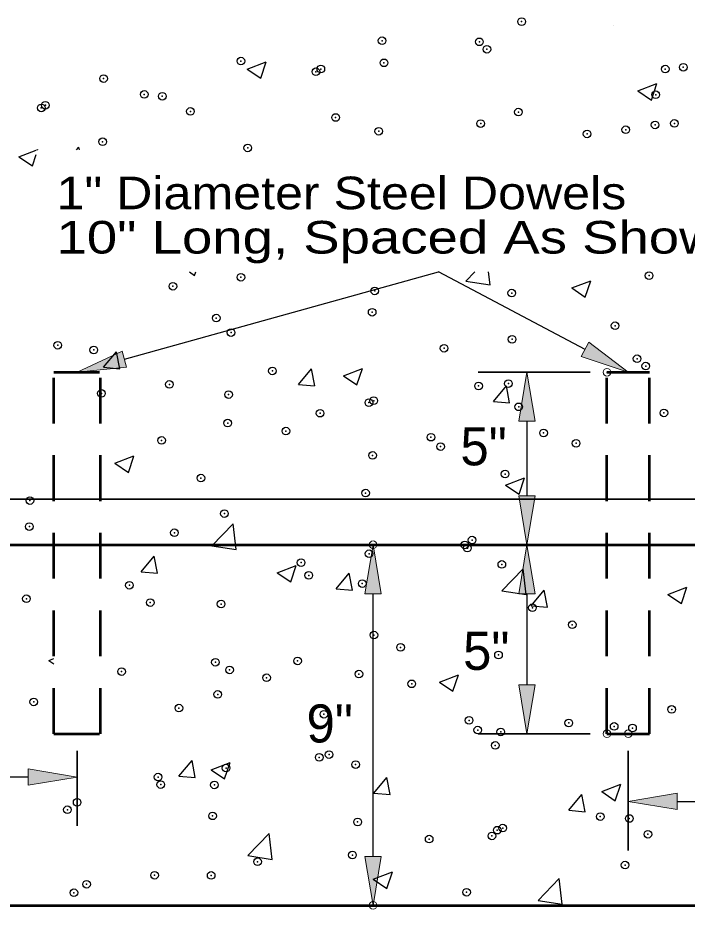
# Model space of a CAD drawing. Extents: x 32.6 to 67.9, y 27.2 to 49.
# Drawn here: x 41.125 to 43.23, y 41.21 to 44.014 of the extents above; entities that cross this region are included whole.
import ezdxf

# ---------------------------------------------------------------- set-up
doc = ezdxf.new("R2010")
doc.units = 0
doc.header["$LTSCALE"] = 0.048
doc.header["$PDMODE"] = 32
doc.header["$PDSIZE"] = 0.024
doc.linetypes.add('MEDIUM_DASHED', pattern=[4.5, 3, -1.5])
for name, color, linetype, lineweight in [('1', 7, 'Continuous', 25), ('2', 7, 'MEDIUM_DASHED', 53), ('3', 7, 'Continuous', 25), ('5', 7, 'Continuous', 40), ('6', 7, 'Continuous', 13)]:
    doc.layers.add(name, color=color, linetype=linetype, lineweight=lineweight)

msp = doc.modelspace()

# ---------------------------------------------------------------- hatches: boundary and pattern name
at = {"layer": '1'}
for points in [[(42.75217, 42.74525), (42.70083, 42.74525), (42.72642, 42.89917), (42.72642, 42.89917)], [(42.75217, 42.51008), (42.70083, 42.51008), (42.72642, 42.35625), (42.72642, 42.35625)], [(42.26783, 42.20233), (42.21667, 42.20233), (42.24233, 42.35625), (42.24233, 42.35625)], [(42.75217, 42.20233), (42.70083, 42.20233), (42.72642, 42.35625), (42.72642, 42.35625)], [(42.75217, 41.91567), (42.70083, 41.91567), (42.72642, 41.76175), (42.72642, 41.76175)], [(41.15775, 41.6), (41.15775, 41.65133), (41.31158, 41.62567), (41.31158, 41.62567)], [(43.19892, 41.52325), (43.19892, 41.5745), (43.04508, 41.54883), (43.04508, 41.54883)], [(42.26783, 41.37592), (42.21667, 41.37592), (42.24233, 41.222), (42.24233, 41.222)]]:
    msp.add_hatch(color=256, dxfattribs=at).paths.add_polyline_path(points)
at = {"layer": '3'}
for points in [[(42.92092, 42.99375), (42.897, 42.94842), (43.04508, 42.89917), (43.04508, 42.89917)], [(41.46683, 42.91558), (41.45308, 42.965), (41.31158, 42.89917), (41.31158, 42.89917)]]:
    msp.add_hatch(color=256, dxfattribs=at).paths.add_polyline_path(points)

# ---------------------------------------------------------------- linework, layer by layer
at = {"layer": '1'}
for p, q in [((41.8465, 43.85267), (41.90642, 43.87567)), ((41.889, 43.824), (41.90642, 43.87567)), ((41.8465, 43.85267), (41.889, 43.824)), ((43.07517, 43.78425), (43.13508, 43.80717)), ((43.11775, 43.7555), (43.13508, 43.80717)), ((43.07517, 43.78425), (43.11775, 43.7555)), ((41.30967, 43.59842), (41.31683, 43.607)), ((41.31842, 43.59842), (41.31683, 43.607)), ((41.12808, 43.57692), (41.18275, 43.59783)), ((41.12808, 43.57692), (41.17058, 43.54825)), ((41.17058, 43.54825), (41.18275, 43.58433)), ((41.18417, 43.59842), (41.18792, 43.59992)), ((41.1875, 43.59842), (41.18792, 43.59992)), ((41.66517, 43.21458), (41.681, 43.20392)), ((41.681, 43.20392), (41.68458, 43.21458)), ((42.53433, 43.18583), (42.562, 43.21458)), ((42.61042, 43.174), (42.60567, 43.21458)), ((42.53433, 43.18583), (42.61042, 43.174)), ((42.86717, 43.16417), (42.927, 43.18717)), ((42.90967, 43.13542), (42.92708, 43.18717)), ((42.86717, 43.16417), (42.90967, 43.13542)), ((41.39417, 42.91467), (41.4355, 42.96383)), ((41.44542, 42.91025), (41.4355, 42.96375)), ((41.39417, 42.91467), (41.44533, 42.91025)), ((42.0075, 42.86108), (42.04875, 42.91025)), ((42.05867, 42.85658), (42.04875, 42.91017)), ((42.14883, 42.88833), (42.20867, 42.91142)), ((42.19142, 42.85975), (42.20867, 42.91142)), ((42.14883, 42.88833), (42.19133, 42.85975)), ((42.0075, 42.86108), (42.05858, 42.85658)), ((42.62075, 42.80742), (42.66192, 42.85658)), ((42.67183, 42.80283), (42.66192, 42.8565)), ((42.62075, 42.80742), (42.67183, 42.80283)), ((42.7265, 42.51008), (42.7265, 42.74525)), ((41.43042, 42.61267), (41.49025, 42.63567)), ((41.47292, 42.584), (41.49025, 42.63558)), ((41.43042, 42.61267), (41.47292, 42.584)), ((42.65908, 42.54417), (42.719, 42.56708)), ((42.70158, 42.5155), (42.719, 42.56708)), ((42.65908, 42.54417), (42.70158, 42.5155)), ((41.73525, 42.353), (41.80183, 42.42233)), ((41.81133, 42.34108), (41.80183, 42.42233)), ((41.73525, 42.353), (41.81125, 42.34108)), ((41.51283, 42.27158), (41.55408, 42.32067)), ((41.564, 42.26708), (41.55408, 42.32067)), ((41.94075, 42.26842), (42.00058, 42.29142)), ((41.98333, 42.23975), (42.00058, 42.29142)), ((41.51283, 42.27158), (41.56392, 42.26708)), ((41.94075, 42.26842), (41.98333, 42.23975)), ((42.12608, 42.21792), (42.16733, 42.267)), ((42.17725, 42.2135), (42.16733, 42.267)), ((42.64767, 42.21142), (42.71433, 42.28083)), ((42.72367, 42.19958), (42.71433, 42.28083)), ((42.12608, 42.21792), (42.17725, 42.2135)), ((42.24233, 41.37592), (42.24233, 42.20233)), ((42.64767, 42.21142), (42.72367, 42.19958)), ((42.7265, 41.91567), (42.7265, 42.20233)), ((42.73942, 42.16433), (42.78067, 42.21342)), ((42.7905, 42.15983), (42.78067, 42.21342)), ((43.1695, 42.19992), (43.22942, 42.22292)), ((43.212, 42.17125), (43.22942, 42.22292)), ((43.1695, 42.19992), (43.212, 42.17125)), ((42.73942, 42.16433), (42.7905, 42.15983)), ((41.22242, 41.99258), (41.23808, 41.99867)), ((41.22242, 41.99258), (41.23808, 41.98208)), ((42.45117, 41.92417), (42.511, 41.94717)), ((42.45117, 41.92417), (42.49367, 41.89558)), ((42.49367, 41.8955), (42.511, 41.94717)), ((41.63142, 41.6285), (41.67275, 41.67758)), ((41.68267, 41.624), (41.67275, 41.67758)), ((41.73267, 41.6485), (41.79258, 41.67133)), ((41.77525, 41.61975), (41.79258, 41.67133)), ((41.73267, 41.6485), (41.77525, 41.61975)), ((41.15775, 41.62567), (40.54592, 41.62567)), ((41.63142, 41.6285), (41.68258, 41.624)), ((42.24475, 41.57475), (42.286, 41.62392)), ((42.29592, 41.57033), (42.286, 41.62392)), ((42.9615, 41.58), (43.02133, 41.60283)), ((43.004, 41.55125), (43.02133, 41.60283)), ((42.24475, 41.57475), (42.29592, 41.57033)), ((42.858, 41.52108), (42.89925, 41.57025)), ((42.90908, 41.51667), (42.89925, 41.57025)), ((42.9615, 41.58), (43.00392, 41.55125)), ((43.19892, 41.54883), (43.73192, 41.54883)), ((42.858, 41.52108), (42.90908, 41.51667)), ((41.84858, 41.3785), (41.91517, 41.44792)), ((41.92467, 41.36675), (41.91517, 41.44792)), ((41.84858, 41.3785), (41.92458, 41.36675)), ((42.24308, 41.30417), (42.30292, 41.32717)), ((42.24308, 41.30417), (42.28558, 41.2755)), ((42.28558, 41.2755), (42.30292, 41.32717)), ((42.76108, 41.237), (42.82775, 41.3065)), ((42.83708, 41.22525), (42.82775, 41.3065)), ((42.76108, 41.237), (42.83708, 41.22525))]:
    msp.add_line(p, q, dxfattribs=at)
at = {"layer": '1', "lineweight": 35}
for p, q in [((42.92467, 42.89917), (42.57258, 42.89917)), ((42.92467, 41.76175), (42.57258, 41.76175)), ((41.31158, 41.70833), (41.31158, 41.47175)), ((43.04508, 41.70833), (43.04508, 41.395))]:
    msp.add_line(p, q, dxfattribs=at)
at = {"layer": '1', "lineweight": 53}
for p, q in [((37.71925, 42.35625), (46.47142, 42.35625)), ((40.392, 41.222), (43.88583, 41.222))]:
    msp.add_line(p, q, dxfattribs=at)
at = {"layer": '1', "lineweight": 13}
for p, q in [((42.19408, 42.35625), (42.08842, 42.35625)), ((42.77258, 42.35625), (42.88042, 42.35625)), ((42.77258, 42.35625), (42.88042, 42.35625)), ((42.29575, 41.222), (42.39617, 41.222))]:
    msp.add_line(p, q, dxfattribs=at)
for points in [[(42.75217, 42.74525), (42.70083, 42.74525), (42.72642, 42.89917), (42.72642, 42.89917)], [(42.75217, 42.51008), (42.70083, 42.51008), (42.72642, 42.35625), (42.72642, 42.35625)], [(42.26783, 42.20233), (42.21667, 42.20233), (42.24233, 42.35625), (42.24233, 42.35625)], [(42.75217, 42.20233), (42.70083, 42.20233), (42.72642, 42.35625), (42.72642, 42.35625)], [(42.75217, 41.91567), (42.70083, 41.91567), (42.72642, 41.76175), (42.72642, 41.76175)], [(41.15775, 41.6), (41.15775, 41.65133), (41.31158, 41.62567), (41.31158, 41.62567)], [(43.19892, 41.52325), (43.19892, 41.5745), (43.04508, 41.54883), (43.04508, 41.54883)], [(42.26783, 41.37592), (42.21667, 41.37592), (42.24233, 41.222), (42.24233, 41.222)]]:
    msp.add_lwpolyline(points, close=True, dxfattribs=at)
at = {"layer": '1'}
for p in [(42.70958, 44.00208), (42.27067, 43.94192), (42.57667, 43.93858), (42.60042, 43.91508), (41.82667, 43.87792), (42.27658, 43.8725), (42.0625, 43.84433), (42.078, 43.853), (43.16125, 43.85292), (43.21817, 43.85867), (41.39475, 43.823), (41.5225, 43.77317), (41.57942, 43.76742), (43.13117, 43.77225), (41.2115, 43.739), (41.19883, 43.73058), (41.66783, 43.71967), (42.69933, 43.71758), (42.12433, 43.7005), (42.58075, 43.68125), (43.1295, 43.67708), (43.19025, 43.68183), (42.26025, 43.65733), (42.91542, 43.649), (43.03717, 43.66192), (41.39175, 43.62425), (41.84808, 43.60492), (43.11033, 43.203), (41.82667, 43.19808), (41.61267, 43.16983), (42.24758, 43.15517), (42.6785, 43.14825), (42.23942, 43.088), (41.749, 43.06958), (43.0035, 43.04533), (41.79542, 43.02392), (42.67958, 43.00267), (41.25033, 42.98392), (41.36358, 42.96917), (42.46558, 42.9745), (43.07275, 42.94158), (41.92567, 42.90342), (43.09992, 42.91842), (42.66817, 42.86358), (41.60183, 42.86083), (42.57408, 42.85592), (41.38775, 42.83267), (41.78775, 42.829), (42.24417, 42.80967), (42.22917, 42.80342), (42.7005, 42.79033), (42.0755, 42.77033), (43.15692, 42.77117), (41.785, 42.73933), (41.968, 42.71417), (42.42442, 42.69483), (42.77858, 42.70808), (41.57692, 42.68475), (42.88083, 42.6755), (42.45467, 42.66542), (42.24067, 42.63733), (41.70075, 42.56617), (42.65767, 42.579), (42.21867, 42.51883), (41.16283, 42.49542), (41.77467, 42.45467), (41.16117, 42.41367), (41.61758, 42.39433), (42.55358, 42.37092), (42.5305, 42.35583), (42.53883, 42.34575), (42.22975, 42.32825), (42.01575, 42.30008), (42.64733, 42.29442), (42.04017, 42.26017), (41.47583, 42.229), (42.20833, 42.23417), (41.15192, 42.18642), (41.54158, 42.17458), (41.76417, 42.17), (42.74367, 42.15808), (42.86867, 42.10475), (42.24508, 42.07242), (42.32867, 42.03367), (42.63683, 42.00967), (41.7465, 41.98692), (42.00483, 41.99108), (41.45108, 41.95742), (41.79083, 41.96283), (41.9075, 41.93817), (42.19792, 41.9495), (42.36392, 41.91892), (41.75383, 41.8855), (41.175, 41.86192), (41.63142, 41.84258), (43.18158, 41.83842), (42.08775, 41.82325), (42.54417, 41.804), (42.57167, 41.77325), (42.85775, 41.79575), (43.00067, 41.78475), (43.05833, 41.77992), (42.64375, 41.7675), (42.6265, 41.72508), (42.073, 41.68767), (42.10383, 41.69642), (42.1875, 41.66492), (41.78, 41.65383), (41.56592, 41.62567), (41.57433, 41.60208), (41.74342, 41.60083), (41.3115, 41.54608), (41.281, 41.52283), (41.73742, 41.50358), (42.95667, 41.50117), (43.04792, 41.49525), (42.19383, 41.48425), (42.65033, 41.46492), (42.61608, 41.4405), (42.63283, 41.4585), (43.10667, 41.44575), (42.41875, 41.43033), (42.17717, 41.38033), (41.87883, 41.35917), (43.035, 41.34867), (41.55508, 41.31658), (41.733, 41.31617), (41.341, 41.28842), (41.30117, 41.2615), (42.53633, 41.26308)]:
    msp.add_point(p, dxfattribs=at)
at = {"layer": '2'}
for p, q in [((41.23808, 42.89917), (41.38525, 42.89917)), ((41.23808, 41.76175), (41.23808, 42.89917)), ((41.38525, 41.76175), (41.38525, 42.89917)), ((42.97808, 41.76175), (42.97808, 42.89917)), ((42.97808, 42.89917), (43.112, 42.89917)), ((43.112, 41.76175), (43.112, 42.89917)), ((41.23808, 41.76175), (41.38525, 41.76175)), ((42.97808, 41.76175), (43.112, 41.76175))]:
    msp.add_line(p, q, dxfattribs=at)
at = {"layer": '3'}
for p in [(41.46, 42.94025), (42.90892, 42.97108)]:
    msp.add_line(p, (42.4485, 43.21458), dxfattribs=at)
at = {"layer": '3', "lineweight": 13}
for points in [[(42.92092, 42.99375), (42.897, 42.94842), (43.04508, 42.89917), (43.04508, 42.89917)], [(41.46683, 42.91558), (41.45308, 42.965), (41.31158, 42.89917), (41.31158, 42.89917)]]:
    msp.add_lwpolyline(points, close=True, dxfattribs=at)
at = {"layer": '5', "lineweight": 35}
msp.add_lwpolyline([(40.13542, 42.31892), (40.13542, 42.49942), (44.0575, 42.49942)], dxfattribs=at)
at = {"layer": '6'}
for p, q in [((42.99867, 43.99025), (42.99875, 43.99025)), ((42.99867, 43.99025), (42.99875, 43.99025)), ((42.7265, 42.89917), (42.72658, 42.89917)), ((42.2475, 42.35625), (42.24758, 42.35625)), ((42.71908, 42.35625), (42.71917, 42.35625)), ((42.71908, 42.35625), (42.71917, 42.35625)), ((42.7265, 42.35625), (42.72658, 42.35625)), ((41.31158, 41.76175), (41.31167, 41.76175))]:
    msp.add_line(p, q, dxfattribs=at)
for p in [(42.97808, 42.89917), (42.24233, 42.35625), (42.97808, 41.76175), (43.04508, 41.76175), (42.24233, 41.222)]:
    msp.add_point(p, dxfattribs=at)

# ---------------------------------------------------------------- texts
at = {"layer": '1'}
for s, p in [('5"', (42.51708, 42.60625)), ('5"', (42.52542, 41.96283)), ('9"', (42.033, 41.73442))]:
    msp.add_text(s, height=0.1197, dxfattribs=at).set_placement(p)
at = {"layer": '3'}
for s, width, p in [('1" Diameter Steel Dowels', 1.15, (41.24658, 43.41192)), ('10" Long, Spaced As Shown', 1.25, (41.24658, 43.2725))]:
    msp.add_text(s, height=0.1026, dxfattribs=dict(at, width=width)).set_placement(p)

doc.saveas('drawing.dxf')
